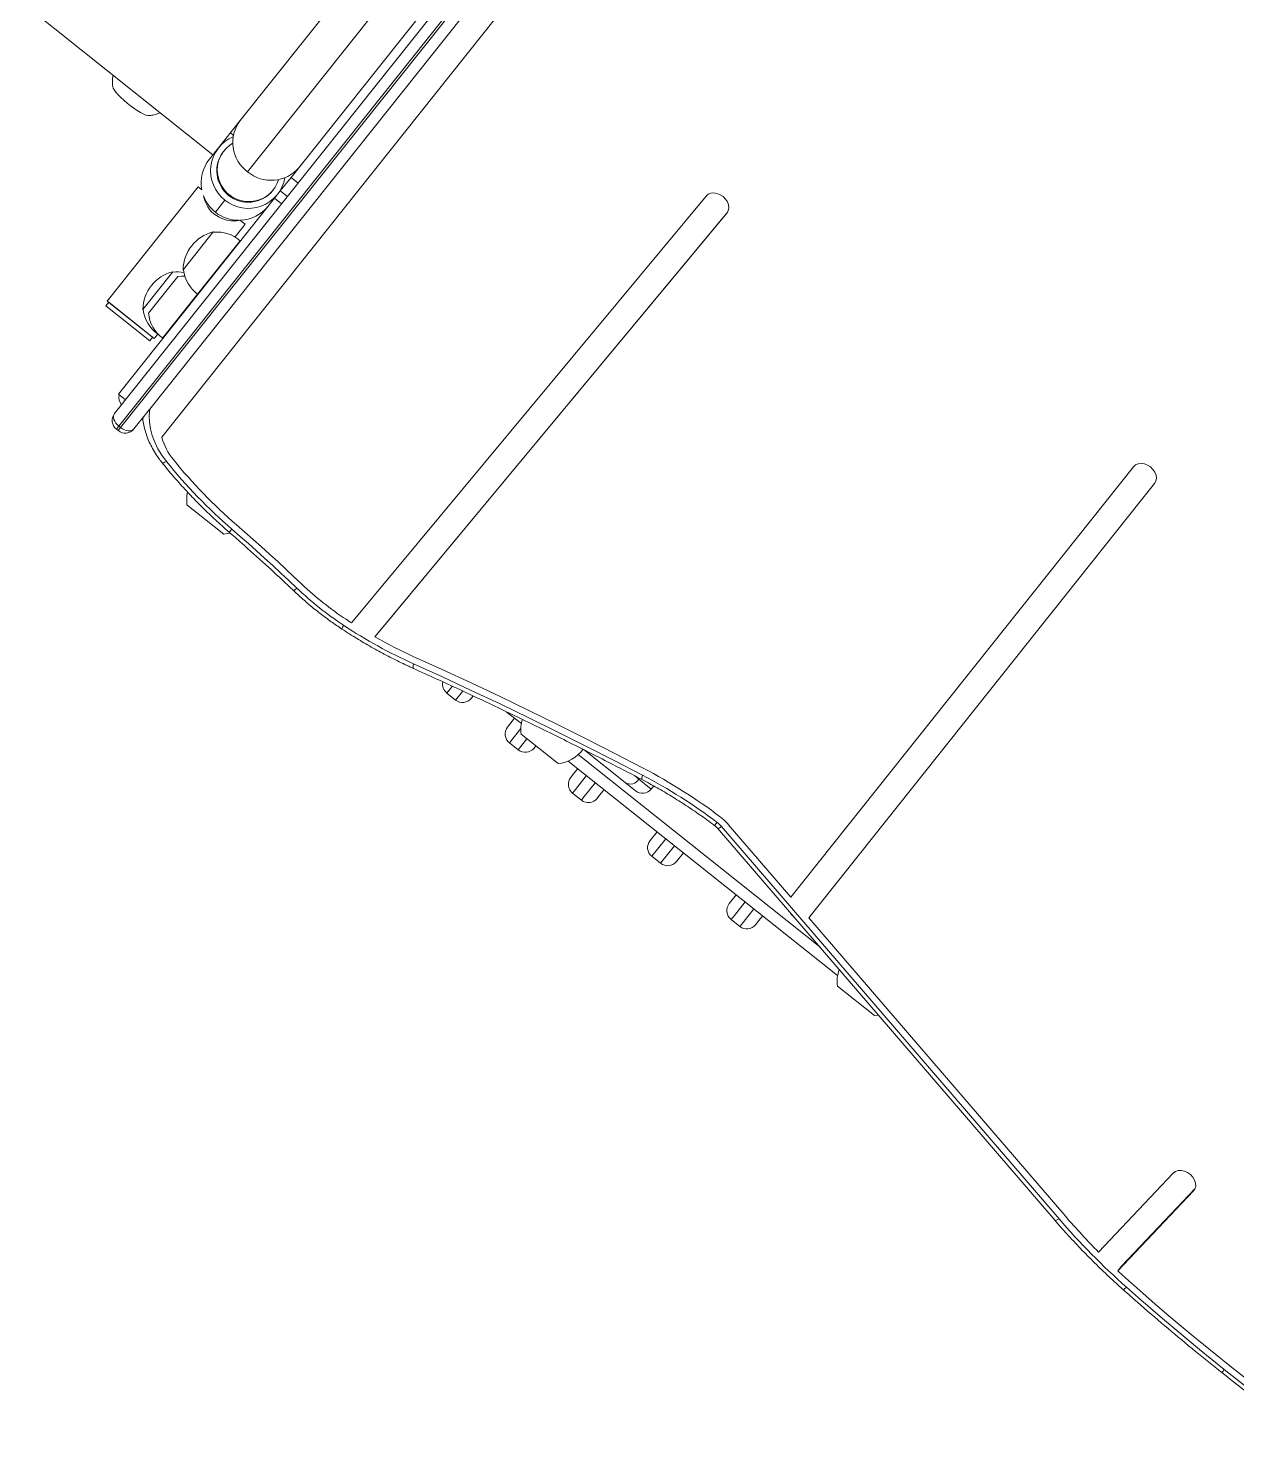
# Model space of a CAD drawing. Header units: millimetres. Extents: x -229914 to 856942, y -268655 to 87212.
# Drawn here: x -135654 to -135116, y 22365 to 22996 of the extents above; entities that cross this region are included whole.
import ezdxf

# ---------------------------------------------------------------- set-up
doc = ezdxf.new("R2010")
doc.units = ezdxf.units.MM

# ---------------------------------------------------------------- blocks, each defined once
blk = doc.blocks.new('Т912NEW')
at = {"color": 8, "linetype": 'Continuous', "lineweight": 15}
for p, q in [((1979, 3437.92), (1979, 2647.41)), ((2157.41, 2766.09), (2157.41, 2765.95)), ((1979, 2631.27), (1979, 2624.42)), ((2591.01, 2555.45), (2591.01, 2554.85)), ((2281.18, 2544.42), (2283.73, 2544.42)), ((2283.73, 2544.42), (2283.73, 2544.92)), ((2255.79, 2536.17), (2393.2, 2536.17)), ((2264.53, 2531.17), (2264.53, 2522.28)), ((2269.53, 2522.28), (2269.53, 2531.17)), ((2309.59, 2531.17), (2309.59, 2521.17)), ((2314.59, 2521.17), (2314.59, 2531.17)), ((2354.72, 2531.17), (2354.72, 2523.49)), ((2359.72, 2523.49), (2359.72, 2531.17)), ((2192.95, 2524.94), (2192.95, 2521.17)), ((2197.95, 2521.17), (2197.95, 2526.11)), ((2228.58, 2529.3), (2228.58, 2521.17)), ((2233.58, 2527.42), (2233.58, 2521.17)), ((2354.72, 2523.49), (2354.72, 2521.17)), ((2359.72, 2521.17), (2359.72, 2523.49)), ((2004.75, 2523.16), (2004.75, 2521.38)), ((2005.75, 2521.38), (2005.75, 2523.16)), ((2264.53, 2522.28), (2264.53, 2521.17)), ((2269.53, 2521.17), (2269.53, 2522.28))]:
    blk.add_line(p, q, dxfattribs=at)
at = {"color": 7, "linetype": 'Continuous', "lineweight": 15}
for p, q in [((1962.25, 3421.17), (1962.25, 2663.22)), ((1999.75, 2526.38), (1999.75, 3031.17)), ((2010.75, 3031.17), (2010.75, 2537.65)), ((2004.75, 3027.95), (2004.75, 2523.16)), ((2005.75, 2523.16), (2005.75, 3027.95)), ((2022.75, 3019.4), (2022.75, 2531.15)), ((2369.3, 2545.53), (2369.3, 2790.4)), ((2381.3, 2543.25), (2381.3, 2790.4)), ((1995.75, 2657.45), (1995.75, 2778.75)), ((2145.41, 2766.09), (2140.35, 2519.17)), ((2157.37, 2766.56), (2152.39, 2523.33)), ((2157.41, 2765.95), (2152.39, 2520.76)), ((1962.25, 2663.22), (1962.25, 2647.74)), ((1962.28, 2662.2), (1962.25, 2662.2)), ((1962.25, 2656.17), (1964.01, 2656.17)), ((1999.75, 2657.45), (1995.75, 2657.45)), ((1995.75, 2657.45), (1995.75, 2649.8)), ((1999.75, 2649.8), (1995.75, 2649.8)), ((1995.75, 2649.8), (1995.75, 2645.69)), ((1857.25, 2643.67), (1962.25, 2643.67)), ((1962.25, 2647.74), (1962.25, 2641.17)), ((1965, 2648.11), (1965, 2647.74)), ((1993, 2647.74), (1993, 2648.11)), ((1999.75, 2645.69), (1995.75, 2645.69)), ((1995.75, 2534.13), (1995.75, 2645.69)), ((1965.95, 2628.44), (1965.95, 2563.44)), ((1965.95, 2628.44), (1968.18, 2628.44)), ((1989.79, 2628.44), (1992.75, 2628.44)), ((1990.25, 2628.44), (1989.89, 2628.44)), ((1992.75, 2621.24), (1992.75, 2628.44)), ((1995.55, 2621.35), (1995.55, 2590.98)), ((1995.75, 2621.34), (1995.55, 2621.34)), ((1983.99, 2616.91), (1983.75, 2616.92)), ((1983.75, 2616.92), (1983.75, 2595.42)), ((1983.75, 2595.42), (1983.99, 2595.42)), ((1980.99, 2591.91), (1980.75, 2591.92)), ((1980.75, 2591.92), (1980.75, 2570.42)), ((1983.75, 2591.67), (1983.75, 2570.67)), ((1995.55, 2591), (1995.75, 2591)), ((1995.55, 2590.98), (1995.55, 2565.98)), ((1980.75, 2570.42), (1980.99, 2570.42)), ((1965.95, 2563.44), (1992.75, 2563.44)), ((1966.85, 2563.44), (1966.85, 2561.44)), ((1966.85, 2563.44), (1991.85, 2563.44)), ((1966.85, 2561.44), (1991.85, 2561.44)), ((1991.85, 2561.44), (1991.85, 2563.44)), ((1992.55, 2566.12), (1992.55, 2565.98)), ((1992.55, 2566), (1992.75, 2566)), ((1992.75, 2566.09), (1992.75, 2566)), ((1992.75, 2563.44), (1992.75, 2566)), ((1995.55, 2566), (1995.75, 2566)), ((2579.04, 2555.45), (2574.89, 2507.25)), ((2590.9, 2556.09), (2586.81, 2508.65)), ((2324.74, 2549.17), (2550.96, 2506.2)), ((2325.67, 2550.87), (2551.9, 2507.9)), ((2327.36, 2553.5), (2369.3, 2545.53)), ((2591.01, 2554.85), (2586.81, 2506.08)), ((2283.73, 2544.42), (2290.75, 2544.42)), ((2290.75, 2544.42), (2290.75, 2546.17)), ((2381.3, 2543.25), (2553.58, 2510.53)), ((2279.9, 2539.42), (2256.49, 2539.42)), ((2285.75, 2539.42), (2279.9, 2539.42)), ((2376.09, 2539.42), (2375.75, 2539.42)), ((1999.75, 2534.13), (1995.75, 2534.13)), ((2010.75, 2533.51), (2010.75, 2526.38)), ((2010.95, 2532.6), (2010.75, 2532.83)), ((2227.38, 2531.17), (2218.82, 2531.17)), ((2223.58, 2526.17), (2223.58, 2531.17)), ((2407.38, 2531.17), (2254.12, 2531.17)), ((2259.53, 2527.19), (2259.53, 2531.17)), ((2274.53, 2531.17), (2274.53, 2527.19)), ((2304.59, 2531.17), (2304.59, 2526.17)), ((2319.59, 2531.17), (2319.59, 2526.17)), ((2349.72, 2528.3), (2349.72, 2531.17)), ((2364.72, 2531.17), (2364.72, 2528.3)), ((2202.95, 2527.3), (2202.95, 2526.17)), ((2230.25, 2527.42), (2251.25, 2527.42)), ((2238.58, 2527.42), (2238.58, 2526.17)), ((2259.53, 2526.17), (2259.53, 2527.19)), ((2274.53, 2527.19), (2274.53, 2526.17)), ((2349.72, 2526.17), (2349.72, 2528.3)), ((2364.72, 2528.3), (2364.72, 2526.17)), ((2410.25, 2527.42), (2431.25, 2527.42)), ((2004.75, 2523.16), (2005.75, 2523.16)), ((2004.75, 2521.38), (2005.75, 2521.38)), ((2152.39, 2523.33), (2152.39, 2520.76)), ((2192.95, 2521.17), (2197.95, 2521.17)), ((2228.58, 2521.17), (2233.58, 2521.17)), ((2264.53, 2521.17), (2269.53, 2521.17)), ((2309.59, 2521.17), (2314.59, 2521.17)), ((2354.72, 2521.17), (2359.72, 2521.17)), ((2050.25, 2514.67), (2071.25, 2514.67)), ((2586.81, 2508.65), (2586.81, 2506.08))]:
    blk.add_line(p, q, dxfattribs=at)
at = {"color": 7, "linetype": 'Continuous', "lineweight": 15, "flags": 128}
for points in [[(2381.3, 2790.4), (2381.1, 2791.59), (2380.5, 2792.7), (2379.54, 2793.65), (2378.3, 2794.38), (2376.86, 2794.84), (2375.3, 2795), (2373.75, 2794.84), (2372.3, 2794.38), (2371.06, 2793.65), (2370.11, 2792.7), (2369.51, 2791.59), (2369.3, 2790.4)], [(2157.41, 2765.95), (2157.23, 2767.14), (2156.65, 2768.26), (2155.72, 2769.22), (2154.49, 2769.97), (2153.05, 2770.44), (2151.5, 2770.62), (2149.95, 2770.48), (2148.49, 2770.04), (2147.23, 2769.32), (2146.26, 2768.38), (2145.64, 2767.28), (2145.41, 2766.09)], [(1966.01, 2653.24), (1965.55, 2651.94), (1965.1, 2649.76), (1965.01, 2647.55), (1965.28, 2645.35), (1965.91, 2643.22), (1966.87, 2641.22), (1968.15, 2639.4), (1969.71, 2637.8), (1971.52, 2636.47), (1973.51, 2635.44), (1975.65, 2634.74), (1977.87, 2634.39), (1980.12, 2634.39), (1982.35, 2634.74), (1984.49, 2635.44), (1986.48, 2636.47), (1988.28, 2637.8), (1989.84, 2639.4), (1991.12, 2641.22), (1992.09, 2643.22), (1992.72, 2645.35), (1992.99, 2647.55), (1992.9, 2649.76), (1992.45, 2651.94), (1991.99, 2653.24)], [(1908.61, 2639.58), (1909.1, 2639.25), (1909.99, 2638.9), (1911.17, 2638.59), (1912.62, 2638.33), (1914.28, 2638.12), (1916.09, 2637.98), (1918, 2637.92), (1919.94, 2637.92), (1921.84, 2638), (1923.64, 2638.14), (1925.27, 2638.36), (1926.69, 2638.63), (1927.84, 2638.94), (1928.68, 2639.3), (1929.1, 2639.58)], [(1986.09, 2593.67), (1984.94, 2592.79), (1983.75, 2591.67)], [(2591.01, 2554.85), (2590.91, 2556.04), (2590.41, 2557.18), (2589.54, 2558.18), (2588.36, 2558.97), (2586.96, 2559.5), (2585.42, 2559.74), (2583.86, 2559.66), (2582.38, 2559.27), (2581.07, 2558.61), (2580.04, 2557.7), (2579.35, 2556.63), (2579.04, 2555.45)], [(2282.22, 2549.47), (2268.2, 2546.71), (2254.22, 2543.85), (2240.27, 2540.89), (2226.35, 2537.83), (2212.47, 2534.68), (2198.64, 2531.43), (2184.84, 2528.08), (2171.08, 2524.63)], [(2173.29, 2522.11), (2186.98, 2525.54), (2200.72, 2528.88), (2214.5, 2532.12), (2228.31, 2535.26), (2242.16, 2538.3), (2256.05, 2541.25), (2269.97, 2544.09), (2283.93, 2546.84)], [(2010.75, 2537.65), (2012.33, 2535.27), (2014.24, 2533.04), (2016.45, 2530.99), (2018.95, 2529.13), (2021.69, 2527.48), (2024.64, 2526.08), (2027.78, 2524.92), (2031.07, 2524.04)], [(2004.75, 2523.16), (2003.77, 2523.23), (2002.83, 2523.41), (2001.97, 2523.71), (2001.21, 2524.1), (2000.59, 2524.59), (2000.13, 2525.15), (1999.84, 2525.75), (1999.75, 2526.38)], [(2010.75, 2526.38), (2010.65, 2525.75), (2010.37, 2525.15), (2009.91, 2524.59), (2009.28, 2524.1), (2008.53, 2523.71), (2007.66, 2523.41), (2006.72, 2523.23), (2005.75, 2523.16)], [(2431.25, 2527.42), (2432.37, 2528.61), (2432.45, 2528.71)], [(2072.66, 2518.61), (2077.53, 2518.39), (2082.4, 2518.15), (2087.27, 2517.88), (2092.14, 2517.58), (2097, 2517.25), (2101.86, 2516.89), (2106.72, 2516.51), (2111.57, 2516.09)], [(2112.37, 2518.85), (2107.46, 2519.27), (2102.55, 2519.66), (2097.64, 2520.02), (2092.73, 2520.35), (2087.81, 2520.65), (2082.88, 2520.93), (2077.96, 2521.17), (2073.03, 2521.39)], [(2651.23, 2501.25), (2678.2, 2501.41), (2705.17, 2501.84), (2732.13, 2502.55), (2759.07, 2503.53), (2786, 2504.78), (2812.9, 2506.31), (2839.77, 2508.1), (2866.61, 2510.17), (2893.41, 2512.52), (2920.17, 2515.13), (2946.88, 2518.01), (2973.53, 2521.17)], [(2071.25, 2514.67), (2072.37, 2515.86), (2073.08, 2516.76)], [(2651.22, 2504.04), (2679.04, 2504.21), (2706.85, 2504.67), (2734.65, 2505.43), (2762.43, 2506.47), (2790.2, 2507.81), (2817.93, 2509.43), (2845.64, 2511.35), (2873.31, 2513.56)], [(2594.79, 2505.54), (2601.84, 2505.19), (2608.88, 2504.88), (2615.94, 2504.62), (2622.99, 2504.41), (2630.04, 2504.24), (2637.1, 2504.13), (2644.16, 2504.06), (2651.22, 2504.04)], [(2594.3, 2502.76), (2601.41, 2502.4), (2608.52, 2502.09), (2615.63, 2501.83), (2622.75, 2501.62), (2629.86, 2501.45), (2636.99, 2501.34), (2644.11, 2501.27), (2651.23, 2501.25)]]:
    blk.add_lwpolyline(points, dxfattribs=at)
at = {"color": 8, "linetype": 'Continuous', "lineweight": 15, "flags": 128}
for points in [[(2325.67, 2550.87), (2325.44, 2550.2), (2325.21, 2549.69), (2325.01, 2549.34), (2324.82, 2549.18), (2324.74, 2549.17)], [(2283.93, 2546.84), (2284.17, 2546.18), (2284.4, 2545.66), (2284.61, 2545.32), (2284.8, 2545.15), (2284.88, 2545.14)], [(2031.07, 2524.04), (2030.79, 2523.38), (2030.53, 2522.88), (2030.29, 2522.54), (2030.08, 2522.38), (2029.98, 2522.37)], [(2173.29, 2522.11), (2173.6, 2521.46), (2173.89, 2520.96), (2174.17, 2520.63), (2174.4, 2520.48), (2174.52, 2520.48)], [(2551.9, 2507.9), (2551.66, 2507.23), (2551.44, 2506.72), (2551.23, 2506.37), (2551.05, 2506.21), (2550.96, 2506.2)]]:
    blk.add_lwpolyline(points, dxfattribs=at)
at = {"color": 7, "linetype": 'Continuous', "lineweight": 15}
for centre, radius, start, end in [((1978.47, 2663.63), 16.23, 181.46551, 271.86625), ((1979.44, 2663.73), 16.32, 268.46608, 358.20298), ((1978.77, 2647.75), 16.48, 151.41176, 270.79041), ((1979.23, 2647.75), 16.48, 269.2104, 28.58825), ((1979, 2647.92), 14, 180.73394, 359.26606), ((1979, 2641.17), 16.75, 180, 229.47189), ((1979, 2641.17), 16.75, 310.71399, 0), ((1979.35, 2636.84), 13.4, 227.28247, 321.18075), ((1979, 2641.17), 16.75, 240.16846, 270), ((1979, 2641.17), 16.75, 270, 308.59101), ((1994.75, 2606.16), 15.21, 86.9847, 135.04421), ((1997.56, 2606.17), 17.5, 142.09996, 217.90004), ((1991.75, 2581.16), 15.21, 117.26954, 135.04421), ((1994.75, 2606.17), 15.21, 224.95579, 273.0153), ((1994.56, 2581.17), 17.5, 142.09996, 217.90004), ((1991.75, 2581.17), 15.21, 224.95579, 273.0153), ((1994.75, 2581.17), 15.21, 223.67358, 273.0153), ((2329.38, 2304.52), 249.45, 91.54275, 100.89689), ((2329.39, 2310.69), 240.49, 91.54359, 100.89588), ((2323.27, 2531.89), 21.99, 79.29363, 91.59643), ((2323.27, 2538.14), 12.95, 79.29815, 91.58702), ((2279.23, 2543.9), 4.53, 278.54977, 6.54445), ((2285.75, 2544.42), 5, 270, 0), ((2240.75, 2538.42), 15.21, 313.67358, 3.0153), ((2375.75, 2544.42), 5, 245.09481, 270), ((2000.75, 2536.17), 5, 203.98178, 258.46304), ((2038.81, 2553.63), 27.63, 234.45028, 257.91022), ((2240.75, 2538.42), 15.21, 201.18006, 226.32642), ((2420.75, 2538.42), 15.21, 198.15176, 226.32642), ((2004.75, 2526.38), 5, 180, 270), ((2005.75, 2526.38), 5, 270, 0), ((2082.27, 2754.15), 235.74, 257.45547, 267.66309), ((2082.27, 2747.93), 226.73, 257.4543, 267.66418), ((2118.65, 2730.91), 212.84, 279.12085, 284.26185), ((2192.95, 2526.17), 5, 206.40073, 270), ((2197.95, 2526.17), 5, 270, 0), ((2228.58, 2526.17), 5, 180, 270), ((2233.58, 2526.17), 5, 270, 0), ((2264.53, 2526.17), 5, 180, 270), ((2269.53, 2526.17), 5, 270, 0), ((2309.59, 2526.17), 5, 180, 270), ((2314.59, 2526.17), 5, 270, 0), ((2354.72, 2526.17), 5, 180, 270), ((2359.72, 2526.17), 5, 270, 0), ((2060.75, 2525.67), 15.21, 205.33916, 226.32642), ((2124.71, 2659.56), 141.25, 264.98606, 275.16224), ((2117.2, 2741.82), 223.85, 275.18242, 275.93584), ((2118.19, 2739.29), 224.06, 275.1348, 284.23556), ((2124.71, 2665.83), 150.31, 264.98322, 275.16428), ((2611.45, 2822.17), 319.87, 259.2693, 266.92572), ((2611.08, 2813.5), 308.38, 259.2542, 263.25974), ((2611.65, 2817.69), 312.61, 265.44245, 266.90873)]:
    blk.add_arc(centre, radius, start, end, dxfattribs=at)
at = {"color": 8, "linetype": 'Continuous', "lineweight": 15}
for centre, radius, start, end in [((2333.1, 2550.97), 10.19, 179.34636, 189.42529), ((2065.83, 2518.5), 6.82, 345.82797, 0.93831), ((2108.07, 2516.02), 3.5, 331.02689, 1.15548), ((2141.68, 2516.06), 3.43, 178.91365, 209.70428), ((2588.94, 2502.67), 5.36, 341.71205, 1.05074), ((2979.99, 2501.13), 328.76, 179.97826, 180.28948)]:
    blk.add_arc(centre, radius, start, end, dxfattribs=at)
at = {"color": 7, "linetype": 'Continuous', "lineweight": 15}
for points, knots in [([(1905.46, 2643.67), (1905.58, 2643.43), (1905.97, 2642.64), (1906.87, 2641.42), (1907.84, 2640.26), (1908.51, 2639.69), (1908.71, 2639.52)], [0, 0, 0, 0, 0.146074, 0.503738, 0.848825, 1, 1, 1, 1]), ([(1929.08, 2639.59), (1929.17, 2639.67), (1929.77, 2640.17), (1930.72, 2641.28), (1931.69, 2642.57), (1932.11, 2643.42), (1932.23, 2643.67)], [0, 0, 0, 0, 0.070191, 0.452584, 0.842395, 1, 1, 1, 1]), ([(2284.88, 2545.14), (2286.16, 2545.38), (2289.89, 2546.09), (2296.12, 2547.07), (2303.59, 2548.01), (2311.1, 2548.71), (2317.6, 2549.12), (2321.58, 2549.26), (2323.05, 2549.3)], [0, 0, 0, 0, 0.102444, 0.298349, 0.494263, 0.69018, 0.886102, 1, 1, 1, 1]), ([(2323.05, 2549.3), (2323.24, 2549.31), (2323.81, 2549.31), (2324.37, 2549.23), (2324.74, 2549.17)], [0, 0, 0, 0, 0.334838, 1, 1, 1, 1]), ([(2174.52, 2520.48), (2178.21, 2521.41), (2188.92, 2524.12), (2206.71, 2528.42), (2227.93, 2533.31), (2249.24, 2537.96), (2268.23, 2541.89), (2280.13, 2544.22), (2284.88, 2545.14)], [0, 0, 0, 0, 0.101348, 0.294062, 0.486776, 0.679493, 0.872208, 1, 1, 1, 1]), ([(2010.75, 2532.83), (2010.75, 2533.12), (2010.75, 2533.67), (2010.75, 2535.18), (2010.75, 2536.52), (2010.75, 2537.38), (2010.75, 2537.65)], [0, 0, 0, 0, 0.307518, 0.586381, 0.871867, 1, 1, 1, 1]), ([(2010.88, 2532.54), (2010.9, 2532.53), (2011.57, 2531.76), (2013.15, 2530.41), (2015.6, 2528.5), (2018.3, 2526.8), (2021.18, 2525.31), (2024.23, 2524.03), (2027.17, 2523.05), (2029.12, 2522.58), (2029.98, 2522.37)], [0, 0, 0, 0, 0.00269, 0.148401, 0.294831, 0.441833, 0.589257, 0.73697, 0.884853, 1, 1, 1, 1]), ([(2029.98, 2522.37), (2031.29, 2522.09), (2035.09, 2521.26), (2041.43, 2520.07), (2049.01, 2518.89), (2056.66, 2517.96), (2064.47, 2517.23), (2069.75, 2516.96), (2072.45, 2516.83)], [0, 0, 0, 0, 0.09491, 0.27414, 0.453365, 0.632598, 0.811824, 1, 1, 1, 1]), ([(2138.69, 2514.36), (2140.02, 2514.49), (2143.87, 2514.86), (2150.18, 2515.65), (2157.63, 2516.82), (2165, 2518.23), (2170.61, 2519.5), (2173.77, 2520.29), (2174.52, 2520.48)], [0, 0, 0, 0, 0.109366, 0.3159, 0.522456, 0.729016, 0.935577, 1, 1, 1, 1]), ([(2651.23, 2499.47), (2655.69, 2499.48), (2668.62, 2499.51), (2690.02, 2499.74), (2715.42, 2500.25), (2740.81, 2501.01), (2766.18, 2502), (2791.54, 2503.24), (2816.88, 2504.72), (2842.19, 2506.44), (2867.47, 2508.4), (2892.71, 2510.6), (2917.92, 2513.05), (2942.64, 2515.68), (2961.38, 2517.85), (2971.72, 2519.12), (2974.15, 2519.42)], [0, 0, 0, 0, 0.041257, 0.119604, 0.197952, 0.276299, 0.354646, 0.432994, 0.511341, 0.589688, 0.668036, 0.746383, 0.824731, 0.903079, 0.977303, 1, 1, 1, 1]), ([(2072.45, 2516.83), (2074.94, 2516.72), (2082.18, 2516.4), (2093.89, 2515.7), (2104.29, 2514.92), (2109.95, 2514.43), (2111.13, 2514.33)], [0, 0, 0, 0, 0.192885, 0.560024, 0.907842, 1, 1, 1, 1]), ([(2111.13, 2514.33), (2112.22, 2514.24), (2115.36, 2513.98), (2120.56, 2513.75), (2126.74, 2513.71), (2132.79, 2513.89), (2136.77, 2514.21), (2138.69, 2514.36)], [0, 0, 0, 0, 0.118794, 0.342366, 0.565968, 0.789571, 1, 1, 1, 1]), ([(2550.96, 2506.2), (2552.5, 2505.91), (2556.94, 2505.09), (2564.34, 2503.91), (2573.18, 2502.74), (2582.06, 2501.81), (2589.02, 2501.27), (2593.02, 2501.04), (2594.03, 2500.98)], [0, 0, 0, 0, 0.1085847, 0.3139698, 0.5193579, 0.7247473, 0.9301357, 1, 1, 1, 1]), ([(2594.03, 2500.98), (2596.82, 2500.84), (2604.9, 2500.42), (2618.3, 2499.92), (2633.93, 2499.56), (2644.91, 2499.46), (2650.58, 2499.47), (2651.23, 2499.47)], [0, 0, 0, 0, 0.146531, 0.424563, 0.7026, 0.966002, 1, 1, 1, 1])]:
    blk.add_open_spline(points, degree=3, knots=knots, dxfattribs=at)

msp = doc.modelspace()

# ---------------------------------------------------------------- block references
at = {"rotation": 321.4676820499667}
msp.add_blockref('Т912NEW', (-138753.82306, 22094.20638), dxfattribs=at)

doc.saveas('drawing.dxf')
